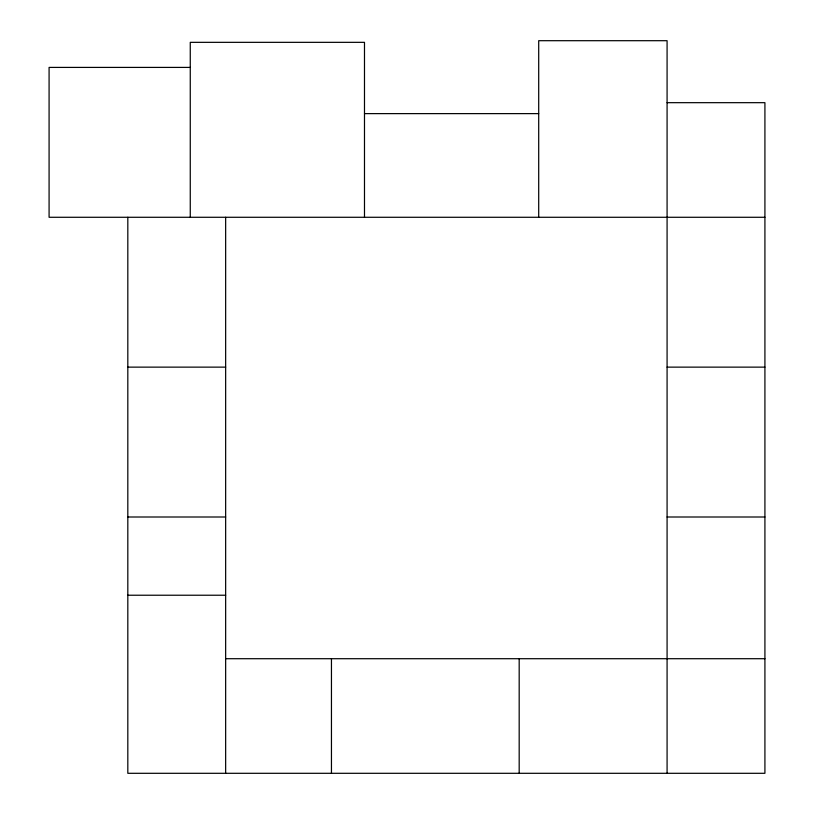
<?xml version="1.0" encoding="UTF-8"?>
<svg xmlns="http://www.w3.org/2000/svg" width="814" height="814" viewBox="0 0 814 814"><rect width="100%" height="100%" fill="white"/><g stroke="black" fill="none" stroke-linecap="round" stroke-linejoin="round"><path stroke-width="1.22" d="M190.262 67.409L49.084 67.409L49.084 217.277L764.916 217.277M667.083 102.676L764.916 102.676L764.916 773.3L127.818 773.3L127.818 217.277M364.489 113.624L538.705 113.624M127.818 367.134L225.651 367.134M667.083 367.134L764.916 367.134M127.818 517.002L225.651 517.002M667.083 517.002L764.916 517.002M127.818 595.227L225.651 595.227M225.651 658.709L764.916 658.709M667.083 773.3L667.083 40.7L538.705 40.7L538.705 217.277M519.179 658.709L519.179 773.3M364.489 217.277L364.489 42.338L190.262 42.338L190.262 217.277M331.451 658.709L331.451 773.3M225.651 217.277L225.651 773.3"/></g></svg>
